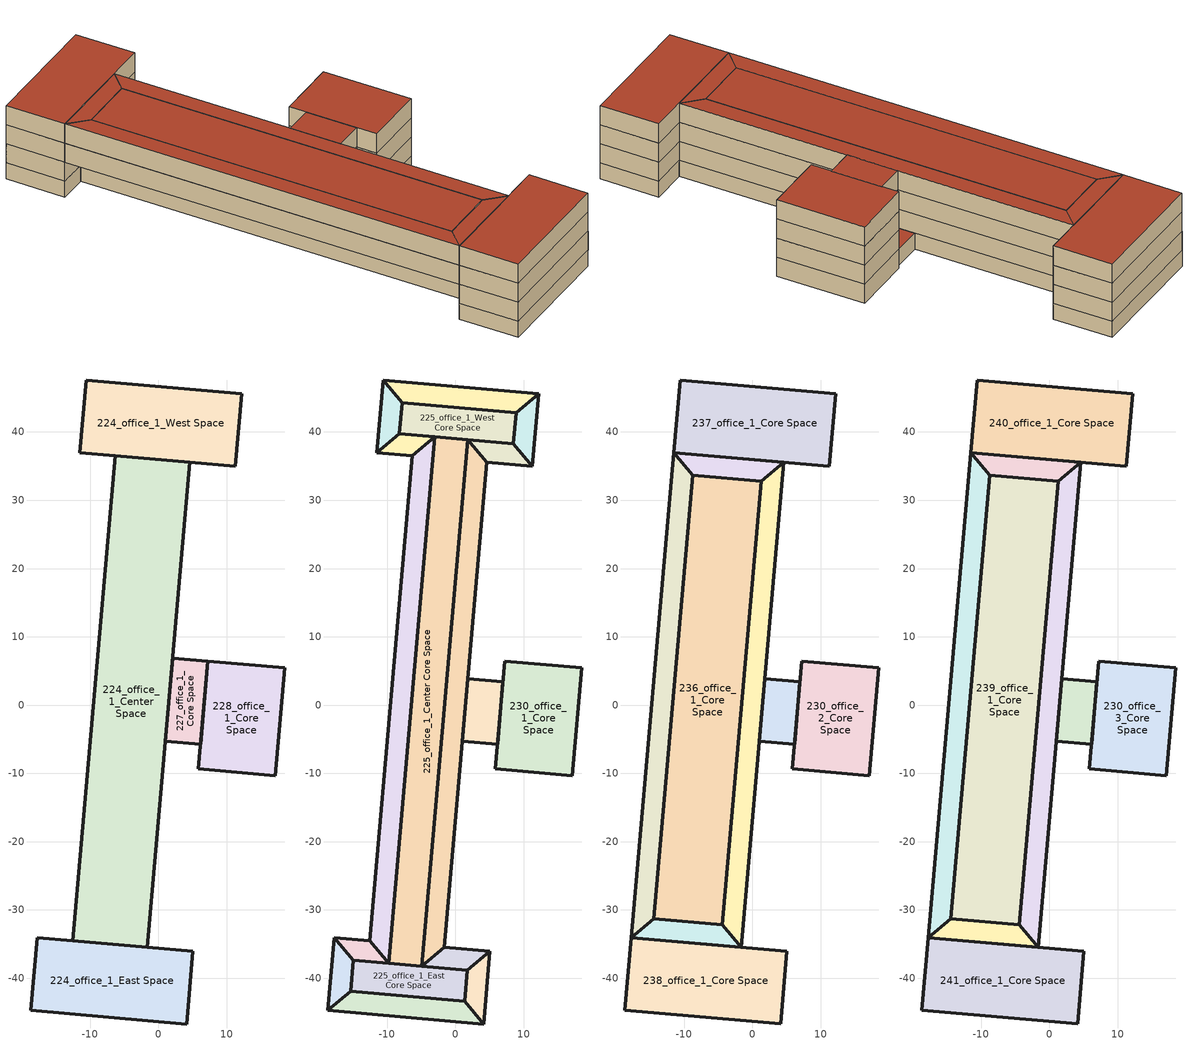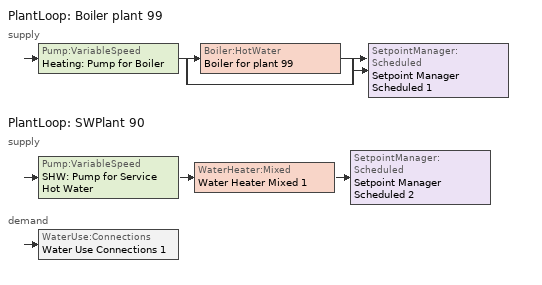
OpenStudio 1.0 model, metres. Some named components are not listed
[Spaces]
224_office_1_West Space
 floor ground: -10.57,47.61 12.2,45.61 11.27,34.99 4.59,35.57 -6.34,36.53 -11.5,36.98 z-3.05
 wall outside: 12.2,45.61 -10.57,47.61 -11.5,36.98 -6.34,36.53 4.59,35.57 11.27,34.99 12.2,45.61 z-3.05:0
 roof outside: -11.5,36.98 -6.34,36.53 4.59,35.57 11.27,34.99 12.2,45.61 -10.57,47.61 z0
224_office_1_Center Space
 floor ground: -6.34,36.53 4.59,35.57 -1.63,-35.48 -12.56,-34.52 z-3.05
 wall outside: 4.59,35.57 -6.34,36.53 -12.56,-34.52 -1.63,-35.48 4.59,35.57 z-3.05:0
 roof outside: -12.56,-34.52 -1.63,-35.48 4.59,35.57 -6.34,36.53 z0
224_office_1_East Space
 floor ground: -17.72,-34.07 -12.56,-34.52 -1.63,-35.48 5.05,-36.07 4.12,-46.69 -18.65,-44.7 z-3.05
 wall outside: -12.56,-34.52 -17.72,-34.07 -18.65,-44.7 4.12,-46.69 5.05,-36.07 -1.63,-35.48 -12.56,-34.52 z-3.05:0
 roof outside: -18.65,-44.7 4.12,-46.69 5.05,-36.07 -1.63,-35.48 -12.56,-34.52 -17.72,-34.07 z0
227_office_1_Core Space
 floor ground: 2.08,6.89 7.24,6.44 6.18,-5.71 1.02,-5.26 z-3.05
 wall outside: 7.24,6.44 2.08,6.89 1.02,-5.26 6.18,-5.71 7.24,6.44 z-3.05:0
 roof outside: 1.02,-5.26 6.18,-5.71 7.24,6.44 2.08,6.89 z0
228_office_1_Core Space
 floor ground: 7.24,6.44 18.48,5.45 17.1,-10.34 5.86,-9.35 z-3.66
 wall outside: 18.48,5.45 7.24,6.44 5.86,-9.35 17.1,-10.34 18.48,5.45 z-3.66:0
 roof outside: 5.86,-9.35 17.1,-10.34 18.48,5.45 7.24,6.44 z0
225_office_1_West Left Perimeter Space
 floor ground: -10.57,47.61 12.2,45.61 8.9,42.84 -7.8,44.3 z0
 wall outside: 12.2,45.61 -10.57,47.61 -7.8,44.3 8.9,42.84 12.2,45.61 z0:3.66
 roof outside: -7.8,44.3 8.9,42.84 12.2,45.61 -10.57,47.61 z3.66
225_office_1_North Left Perimeter Space
 floor ground: 12.2,45.61 11.27,34.99 8.5,38.29 8.9,42.84 z0
 wall outside: 11.27,34.99 12.2,45.61 8.9,42.84 8.5,38.29 11.27,34.99 z0:3.66
 roof outside: 8.9,42.84 8.5,38.29 11.27,34.99 12.2,45.61 z3.66
225_office_1_East Upper Left Perimeter Space
 floor ground: 11.27,34.99 4.59,35.57 1.82,38.87 8.5,38.29 z0
 wall outside: 4.59,35.57 11.27,34.99 8.5,38.29 1.82,38.87 4.59,35.57 z0:3.66
 roof outside: 8.5,38.29 1.82,38.87 4.59,35.57 11.27,34.99 z3.66
225_office_1_North Center Perimeter Space
 floor ground: 4.59,35.57 -1.63,-35.48 -4.93,-38.25 1.82,38.87 z0
 wall outside: -1.63,-35.48 4.59,35.57 1.82,38.87 -4.93,-38.25 -1.63,-35.48 z0:3.66
 roof outside: 1.82,38.87 -4.93,-38.25 -1.63,-35.48 4.59,35.57 z3.66
225_office_1_West Upper Right Perimeter Space
 floor ground: -1.63,-35.48 5.05,-36.07 1.75,-38.84 -4.93,-38.25 z0
 wall outside: 5.05,-36.07 -1.63,-35.48 -4.93,-38.25 1.75,-38.84 5.05,-36.07 z0:3.66
 roof outside: -4.93,-38.25 1.75,-38.84 5.05,-36.07 -1.63,-35.48 z3.66
225_office_1_North Right Perimeter Space
 floor ground: 5.05,-36.07 4.12,-46.69 1.35,-43.39 1.75,-38.84 z0
 wall outside: 4.12,-46.69 5.05,-36.07 1.75,-38.84 1.35,-43.39 4.12,-46.69 z0:3.66
 roof outside: 1.75,-38.84 1.35,-43.39 4.12,-46.69 5.05,-36.07 z3.66
225_office_1_East Right Perimeter Space
 floor ground: 4.12,-46.69 -18.65,-44.7 -15.35,-41.93 1.35,-43.39 z0
 wall outside: -18.65,-44.7 4.12,-46.69 1.35,-43.39 -15.35,-41.93 -18.65,-44.7 z0:3.66
 roof outside: 1.35,-43.39 -15.35,-41.93 -18.65,-44.7 4.12,-46.69 z3.66
225_office_1_South Right Perimeter Space
 floor ground: -18.65,-44.7 -17.72,-34.07 -14.95,-37.38 -15.35,-41.93 z0
 wall outside: -17.72,-34.07 -18.65,-44.7 -15.35,-41.93 -14.95,-37.38 -17.72,-34.07 z0:3.66
 roof outside: -15.35,-41.93 -14.95,-37.38 -17.72,-34.07 -18.65,-44.7 z3.66
225_office_1_West Lower Right Perimeter Space
 floor ground: -17.72,-34.07 -12.56,-34.52 -9.79,-37.83 -14.95,-37.38 z0
 wall outside: -12.56,-34.52 -17.72,-34.07 -14.95,-37.38 -9.79,-37.83 -12.56,-34.52 z0:3.66
 roof outside: -14.95,-37.38 -9.79,-37.83 -12.56,-34.52 -17.72,-34.07 z3.66
225_office_1_South Center Perimeter Space
 floor ground: -12.56,-34.52 -6.34,36.53 -3.04,39.3 -9.79,-37.83 z0
 wall outside: -6.34,36.53 -12.56,-34.52 -9.79,-37.83 -3.04,39.3 -6.34,36.53 z0:3.66
 roof outside: -9.79,-37.83 -3.04,39.3 -6.34,36.53 -12.56,-34.52 z3.66
225_office_1_East Lower Left Perimeter Space
 floor ground: -6.34,36.53 -11.5,36.98 -8.2,39.75 -3.04,39.3 z0
 wall outside: -11.5,36.98 -6.34,36.53 -3.04,39.3 -8.2,39.75 -11.5,36.98 z0:3.66
 roof outside: -3.04,39.3 -8.2,39.75 -11.5,36.98 -6.34,36.53 z3.66
225_office_1_South Left Perimeter Space
 floor ground: -11.5,36.98 -10.57,47.61 -7.8,44.3 -8.2,39.75 z0
 wall outside: -10.57,47.61 -11.5,36.98 -8.2,39.75 -7.8,44.3 -10.57,47.61 z0:3.66
 roof outside: -8.2,39.75 -7.8,44.3 -10.57,47.61 -11.5,36.98 z3.66
225_office_1_West Core Space
 floor ground: -7.8,44.3 8.9,42.84 8.5,38.29 1.82,38.87 -3.04,39.3 -8.2,39.75 z0
 wall outside: 8.9,42.84 -7.8,44.3 -8.2,39.75 -3.04,39.3 1.82,38.87 8.5,38.29 8.9,42.84 z0:3.66
 roof outside: -8.2,39.75 -3.04,39.3 1.82,38.87 8.5,38.29 8.9,42.84 -7.8,44.3 z3.66
225_office_1_Center Core Space
 floor ground: -3.04,39.3 1.82,38.87 -4.93,-38.25 -9.79,-37.83 z0
 wall outside: 1.82,38.87 -3.04,39.3 -9.79,-37.83 -4.93,-38.25 1.82,38.87 z0:3.66
 roof outside: -9.79,-37.83 -4.93,-38.25 1.82,38.87 -3.04,39.3 z3.66
225_office_1_East Core Space
 floor ground: -14.95,-37.38 -9.79,-37.83 -4.93,-38.25 1.75,-38.84 1.35,-43.39 -15.35,-41.93 z0
 wall outside: -9.79,-37.83 -14.95,-37.38 -15.35,-41.93 1.35,-43.39 1.75,-38.84 -4.93,-38.25 -9.79,-37.83 z0:3.66
 roof outside: -15.35,-41.93 1.35,-43.39 1.75,-38.84 -4.93,-38.25 -9.79,-37.83 -14.95,-37.38 z3.66
229_office_1_Core Space
 floor ground: 1.82,3.85 6.98,3.4 6.18,-5.71 1.02,-5.26 z0
 wall outside: 6.98,3.4 1.82,3.85 1.02,-5.26 6.18,-5.71 6.98,3.4 z0:3.66
 roof outside: 1.02,-5.26 6.18,-5.71 6.98,3.4 1.82,3.85 z3.66
230_office_1_Core Space
 floor ground: 7.24,6.44 18.48,5.45 17.1,-10.34 5.86,-9.35 z0
 wall outside: 18.48,5.45 7.24,6.44 5.86,-9.35 17.1,-10.34 18.48,5.45 z0:3.66
 roof outside: 5.86,-9.35 17.1,-10.34 18.48,5.45 7.24,6.44 z3.66
229_office_2_Core Space
 floor ground: 1.82,3.85 6.98,3.4 6.18,-5.71 1.02,-5.26 z3.66
 wall outside: 6.98,3.4 1.82,3.85 1.02,-5.26 6.18,-5.71 6.98,3.4 z3.66:7.32
 roof outside: 1.02,-5.26 6.18,-5.71 6.98,3.4 1.82,3.85 z7.32
230_office_2_Core Space
 floor ground: 7.24,6.44 18.48,5.45 17.1,-10.34 5.86,-9.35 z3.66
 wall outside: 18.48,5.45 7.24,6.44 5.86,-9.35 17.1,-10.34 18.48,5.45 z3.66:7.32
 roof outside: 5.86,-9.35 17.1,-10.34 18.48,5.45 7.24,6.44 z7.32
236_office_1_West Perimeter Space
 floor ground: -11.5,36.98 4.59,35.57 1.29,32.8 -8.73,33.68 z3.66
 wall outside: 4.59,35.57 -11.5,36.98 -8.73,33.68 1.29,32.8 4.59,35.57 z3.66:7.32
 roof outside: -8.73,33.68 1.29,32.8 4.59,35.57 -11.5,36.98 z7.32
236_office_1_North Perimeter Space
 floor ground: 4.59,35.57 -1.63,-35.48 -4.4,-32.18 1.29,32.8 z3.66
 wall outside: -1.63,-35.48 4.59,35.57 1.29,32.8 -4.4,-32.18 -1.63,-35.48 z3.66:7.32
 roof outside: 1.29,32.8 -4.4,-32.18 -1.63,-35.48 4.59,35.57 z7.32
236_office_1_East Perimeter Space
 floor ground: -1.63,-35.48 -17.72,-34.07 -14.42,-31.3 -4.4,-32.18 z3.66
 wall outside: -17.72,-34.07 -1.63,-35.48 -4.4,-32.18 -14.42,-31.3 -17.72,-34.07 z3.66:7.32
 roof outside: -4.4,-32.18 -14.42,-31.3 -17.72,-34.07 -1.63,-35.48 z7.32
236_office_1_South Perimeter Space
 floor ground: -17.72,-34.07 -11.5,36.98 -8.73,33.68 -14.42,-31.3 z3.66
 wall outside: -11.5,36.98 -17.72,-34.07 -14.42,-31.3 -8.73,33.68 -11.5,36.98 z3.66:7.32
 roof outside: -14.42,-31.3 -8.73,33.68 -11.5,36.98 -17.72,-34.07 z7.32
236_office_1_Core Space
 floor ground: -8.73,33.68 1.29,32.8 -4.4,-32.18 -14.42,-31.3 z3.66
 wall outside: 1.29,32.8 -8.73,33.68 -14.42,-31.3 -4.4,-32.18 1.29,32.8 z3.66:7.32
 roof outside: -14.42,-31.3 -4.4,-32.18 1.29,32.8 -8.73,33.68 z7.32
237_office_1_Core Space
 floor ground: -10.57,47.61 12.2,45.61 11.27,34.99 -11.5,36.98 z3.66
 wall outside: 12.2,45.61 -10.57,47.61 -11.5,36.98 11.27,34.99 12.2,45.61 z3.66:7.32
 roof outside: -11.5,36.98 11.27,34.99 12.2,45.61 -10.57,47.61 z7.32
238_office_1_Core Space
 floor ground: -17.72,-34.07 5.05,-36.07 4.12,-46.69 -18.65,-44.7 z3.66
 wall outside: 5.05,-36.07 -17.72,-34.07 -18.65,-44.7 4.12,-46.69 5.05,-36.07 z3.66:7.32
 roof outside: -18.65,-44.7 4.12,-46.69 5.05,-36.07 -17.72,-34.07 z7.32
229_office_3_Core Space
 floor ground: 1.82,3.85 6.98,3.4 6.18,-5.71 1.02,-5.26 z7.32
 wall outside: 6.98,3.4 1.82,3.85 1.02,-5.26 6.18,-5.71 6.98,3.4 z7.32:10.97
 roof outside: 1.02,-5.26 6.18,-5.71 6.98,3.4 1.82,3.85 z10.97
230_office_3_Core Space
 floor ground: 7.24,6.44 18.48,5.45 17.1,-10.34 5.86,-9.35 z7.32
 wall outside: 18.48,5.45 7.24,6.44 5.86,-9.35 17.1,-10.34 18.48,5.45 z7.32:10.97
 roof outside: 5.86,-9.35 17.1,-10.34 18.48,5.45 7.24,6.44 z10.97
239_office_1_West Perimeter Space
 floor ground: -11.5,36.98 4.59,35.57 1.29,32.8 -8.73,33.68 z7.32
 wall outside: 4.59,35.57 -11.5,36.98 -8.73,33.68 1.29,32.8 4.59,35.57 z7.32:10.97
 roof outside: -8.73,33.68 1.29,32.8 4.59,35.57 -11.5,36.98 z10.97
239_office_1_North Perimeter Space
 floor ground: 4.59,35.57 -1.63,-35.48 -4.4,-32.18 1.29,32.8 z7.32
 wall outside: -1.63,-35.48 4.59,35.57 1.29,32.8 -4.4,-32.18 -1.63,-35.48 z7.32:10.97
 roof outside: 1.29,32.8 -4.4,-32.18 -1.63,-35.48 4.59,35.57 z10.97
239_office_1_East Perimeter Space
 floor ground: -1.63,-35.48 -17.72,-34.07 -14.42,-31.3 -4.4,-32.18 z7.32
 wall outside: -17.72,-34.07 -1.63,-35.48 -4.4,-32.18 -14.42,-31.3 -17.72,-34.07 z7.32:10.97
 roof outside: -4.4,-32.18 -14.42,-31.3 -17.72,-34.07 -1.63,-35.48 z10.97
239_office_1_South Perimeter Space
 floor ground: -17.72,-34.07 -11.5,36.98 -8.73,33.68 -14.42,-31.3 z7.32
 wall outside: -11.5,36.98 -17.72,-34.07 -14.42,-31.3 -8.73,33.68 -11.5,36.98 z7.32:10.97
 roof outside: -14.42,-31.3 -8.73,33.68 -11.5,36.98 -17.72,-34.07 z10.97
239_office_1_Core Space
 floor ground: -8.73,33.68 1.29,32.8 -4.4,-32.18 -14.42,-31.3 z7.32
 wall outside: 1.29,32.8 -8.73,33.68 -14.42,-31.3 -4.4,-32.18 1.29,32.8 z7.32:10.97
 roof outside: -14.42,-31.3 -4.4,-32.18 1.29,32.8 -8.73,33.68 z10.97
240_office_1_Core Space
 floor ground: -10.57,47.61 12.2,45.61 11.27,34.99 -11.5,36.98 z7.32
 wall outside: 12.2,45.61 -10.57,47.61 -11.5,36.98 11.27,34.99 12.2,45.61 z7.32:10.97
 roof outside: -11.5,36.98 11.27,34.99 12.2,45.61 -10.57,47.61 z10.97
241_office_1_Core Space
 floor ground: -17.72,-34.07 5.05,-36.07 4.12,-46.69 -18.65,-44.7 z7.32
 wall outside: 5.05,-36.07 -17.72,-34.07 -18.65,-44.7 4.12,-46.69 5.05,-36.07 z7.32:10.97
 roof outside: -18.65,-44.7 4.12,-46.69 5.05,-36.07 -17.72,-34.07 z10.97
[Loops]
PlantLoop 'Boiler plant 99'
 supply: Pump:VariableSpeed 'Heating: Pump for Boiler' > split
  | Boiler:HotWater 'Boiler for plant 99'
  | bypass
  join > SetpointManager:Scheduled 'Setpoint Manager Scheduled 1'
PlantLoop 'SWPlant 90'
 supply: Pump:VariableSpeed 'SHW: Pump for Service Hot Water' > WaterHeater:Mixed 'Water Heater Mixed 1' > SetpointManager:Scheduled 'Setpoint Manager Scheduled 2'
 demand: WaterUse:Connections 'Water Use Connections 1'
[Building]
Building 1: Default Construction Set=Default Construction Set 1
[Construction]
INT-FLOOR-TOPSIDE: 1/2IN Gypsum, 4IN CONCRETE HW, CP02 CARPET PAD
INT-FLOOR-UNDERSIDE: CP02 CARPET PAD, 4IN CONCRETE HW, 1/2IN Gypsum
Standard_Int-Wall: 1/2IN Gypsum, 1/2IN Gypsum
[Material] Thermal Absorptance=0.9
Name | Roughness | Thickness {m} | Conductivity {W/m-K} | Density {kg/m3} | Specific Heat {J/kg-K} | Solar Absorptance | Visible Absorptance
1/2IN Gypsum | Smooth | 0.0127 | 0.16 | 784.9 | 830 | 0.92 | 0.92
4IN CONCRETE HW | Rough | 0.1016 | 1.311 | 2240 | 836.8 | 0.7 | 0.7
[Material:NoMass]
CP02 CARPET PAD: Roughness=VeryRough; Thermal Resistance {m2-K/W}=0.2165; Thermal Absorptance=0.9; Solar Absorptance=0.7; Visible Absorptance=0.8
[DefaultSurfaceConstructions]
Default Surface Constructions 1: Floor Construction=INT-FLOOR-TOPSIDE; Wall Construction=Standard_Int-Wall; Roof Ceiling Construction=INT-FLOOR-UNDERSIDE
[DefaultConstructionSet]
Default Construction Set 1: Default Interior Surface Constructions=Default Surface Constructions 1
[PlantLoop] Plant Loop Volume {m3}=Autocalculate
Name | Fluid Type
Boiler plant 99 | Water
SWPlant 90
[Sizing:Plant] Loop Type=Heating
Name | Design Loop Exit Temperature {C} | Loop Design Temperature Difference {deltaC}
Boiler plant 99 | 82 | 11
SWPlant 90 | 60 | 5
[Pump:VariableSpeed] Pump Control Type=Intermittent
Heating: Pump for Boiler; SHW: Pump for Service Hot Water
[Boiler:HotWater]
Boiler for plant 99: Fuel Type=NaturalGas; Nominal Thermal Efficiency=0.8; Water Outlet Upper Temperature Limit {C}=99; Boiler Flow Mode=ConstantFlow; Parasitic Electric Load {W}=0; Sizing Factor=1
[SetpointManager:Scheduled] Control Variable=Temperature
Name | Schedule
Setpoint Manager Scheduled 1 | Hot_Water_Temperature
Setpoint Manager Scheduled 2 | Water Heater Setpoint Temperature Schedule
[WaterHeater:Mixed]
Water Heater Mixed 1: Tank Volume {m3}=0.302835; Setpoint Temperature Schedule=Water Heater Setpoint Temperature Schedule; Deadband Temperature Difference {deltaC}=2; Maximum Temperature Limit {C}=82.22; Heater Control Type=Cycle; Heater Maximum Capacity {W}=845000; Heater Fuel Type=NaturalGas; Heater Thermal Efficiency=0.76; Off Cycle Parasitic Fuel Consumption Rate {W}=20; Off Cycle Parasitic Fuel Type=NaturalGas; Off Cycle Parasitic Heat Fraction to Tank=0.8; On Cycle Parasitic Fuel Type=NaturalGas; Ambient Temperature Indicator=ThermalZone; Off Cycle Loss Coefficient to Ambient Temperature {W/K}=6; On Cycle Loss Coefficient to Ambient Temperature {W/K}=6; Use Side Effectiveness=1; Source Side Effectiveness=1; Use Side Design Flow Rate {m3/s}=autosize; Source Side Design Flow Rate {m3/s}=autosize; Indirect Water Heating Recovery Time {hr}=1.5
[BuildingStory]
Name | Nominal Z Coordinate {m} | Nominal Floor to Floor Height {m}
Story 1; Story 3 | 0 | 3.048
Story 2; Story 4; Story 5; Story 8; Story 11; Story 12; Story 13; Story 14; Story 15; Story 16 | 0 | 3.6576
Story 6; Story 9 | 3.6576 | 3.6576
Story 7; Story 10 | 7.3152 | 3.6576
[ThermalZone] Use Ideal Air Loads=No
Thermal Zone 1; 225_office_1_West Left Perimeter; 225_office_1_North Left Perimeter; 225_office_1_East Upper Left Perimeter; 225_office_1_North Center Perimeter; 225_office_1_West Upper Right Perimeter; 225_office_1_North Right Perimeter; 225_office_1_East Right Perimeter; 225_office_1_South Right Perimeter; 225_office_1_West Lower Right Perimeter; 225_office_1_South Center Perimeter; 225_office_1_East Lower Left Perimeter; 225_office_1_South Left Perimeter; 225_office_1_West Core; 225_office_1_Center Core; 225_office_1_East Core; Thermal Zone 2; Thermal Zone 3; Thermal Zone 4; Thermal Zone 5; Thermal Zone 6; Thermal Zone 7; Thermal Zone 8; Thermal Zone 9; 236_office_1_West Perimeter; 236_office_1_North Perimeter; 236_office_1_East Perimeter; 236_office_1_South Perimeter; 236_office_1_Core; Thermal Zone 10; Thermal Zone 11; 239_office_1_West Perimeter; 239_office_1_North Perimeter; 239_office_1_East Perimeter; 239_office_1_South Perimeter; 239_office_1_Core; Thermal Zone 12; Thermal Zone 13
[Sizing:Zone] Zone Cooling Design Supply Air Temperature {C}=14; Zone Heating Design Supply Air Temperature {C}=40; Zone Cooling Design Supply Air Humidity Ratio {kg-H2O/kg-air}=0.0085; Zone Heating Design Supply Air Humidity Ratio {kg-H2O/kg-air}=0.008; Cooling Design Air Flow Method=DesignDay; Heating Design Air Flow Method=DesignDay
Thermal Zone 1; 225_office_1_West Left Perimeter; 225_office_1_North Left Perimeter; 225_office_1_East Upper Left Perimeter; 225_office_1_North Center Perimeter; 225_office_1_West Upper Right Perimeter; 225_office_1_North Right Perimeter; 225_office_1_East Right Perimeter; 225_office_1_South Right Perimeter; 225_office_1_West Lower Right Perimeter; 225_office_1_South Center Perimeter; 225_office_1_East Lower Left Perimeter; 225_office_1_South Left Perimeter; 225_office_1_West Core; 225_office_1_Center Core; 225_office_1_East Core; Thermal Zone 2; Thermal Zone 3; Thermal Zone 4; Thermal Zone 5; Thermal Zone 6; Thermal Zone 7; Thermal Zone 8; Thermal Zone 9; 236_office_1_West Perimeter; 236_office_1_North Perimeter; 236_office_1_East Perimeter; 236_office_1_South Perimeter; 236_office_1_Core; Thermal Zone 10; Thermal Zone 11; 239_office_1_West Perimeter; 239_office_1_North Perimeter; 239_office_1_East Perimeter; 239_office_1_South Perimeter; 239_office_1_Core; Thermal Zone 12; Thermal Zone 13
[Space]
Name | Building Story | Thermal Zone
224_office_1_West Space; 224_office_1_Center Space; 224_office_1_East Space | Story 1 | Thermal Zone 1
225_office_1_West Left Perimeter Space | Story 2 | 225_office_1_West Left Perimeter
225_office_1_North Left Perimeter Space | Story 2 | 225_office_1_North Left Perimeter
225_office_1_East Upper Left Perimeter Space | Story 2 | 225_office_1_East Upper Left Perimeter
225_office_1_North Center Perimeter Space | Story 2 | 225_office_1_North Center Perimeter
225_office_1_West Upper Right Perimeter Space | Story 2 | 225_office_1_West Upper Right Perimeter
225_office_1_North Right Perimeter Space | Story 2 | 225_office_1_North Right Perimeter
225_office_1_East Right Perimeter Space | Story 2 | 225_office_1_East Right Perimeter
225_office_1_South Right Perimeter Space | Story 2 | 225_office_1_South Right Perimeter
225_office_1_West Lower Right Perimeter Space | Story 2 | 225_office_1_West Lower Right Perimeter
225_office_1_South Center Perimeter Space | Story 2 | 225_office_1_South Center Perimeter
225_office_1_East Lower Left Perimeter Space | Story 2 | 225_office_1_East Lower Left Perimeter
225_office_1_South Left Perimeter Space | Story 2 | 225_office_1_South Left Perimeter
225_office_1_West Core Space | Story 2 | 225_office_1_West Core
225_office_1_Center Core Space | Story 2 | 225_office_1_Center Core
225_office_1_East Core Space | Story 2 | 225_office_1_East Core
227_office_1_Core Space | Story 3 | Thermal Zone 2
228_office_1_Core Space | Story 4 | Thermal Zone 3
229_office_1_Core Space | Story 5 | Thermal Zone 4
229_office_2_Core Space | Story 6 | Thermal Zone 5
229_office_3_Core Space | Story 7 | Thermal Zone 6
230_office_1_Core Space | Story 8 | Thermal Zone 7
230_office_2_Core Space | Story 9 | Thermal Zone 8
230_office_3_Core Space | Story 10 | Thermal Zone 9
236_office_1_West Perimeter Space | Story 11 | 236_office_1_West Perimeter
236_office_1_North Perimeter Space | Story 11 | 236_office_1_North Perimeter
236_office_1_East Perimeter Space | Story 11 | 236_office_1_East Perimeter
236_office_1_South Perimeter Space | Story 11 | 236_office_1_South Perimeter
236_office_1_Core Space | Story 11 | 236_office_1_Core
237_office_1_Core Space | Story 12 | Thermal Zone 10
238_office_1_Core Space | Story 13 | Thermal Zone 11
239_office_1_West Perimeter Space | Story 14 | 239_office_1_West Perimeter
239_office_1_North Perimeter Space | Story 14 | 239_office_1_North Perimeter
239_office_1_East Perimeter Space | Story 14 | 239_office_1_East Perimeter
239_office_1_South Perimeter Space | Story 14 | 239_office_1_South Perimeter
239_office_1_Core Space | Story 14 | 239_office_1_Core
240_office_1_Core Space | Story 15 | Thermal Zone 12
241_office_1_Core Space | Story 16 | Thermal Zone 13
[Schedule:Ruleset]
Hot_Water_Temperature: Default Day Schedule=Hot_Water_Temperature_Default; Summer Design Day Schedule=Hot_Water_Temperature_Summer_Design_Day; Winter Design Day Schedule=Hot_Water_Temperature_Winter_Design_Day
[Schedule:Day]
Hot_Water_Temperature_Default; Hot_Water_Temperature_Winter_Design_Day; Hot_Water_Temperature_Summer_Design_Day: 24, 0, 82
[Schedule:Compact]
Water Heater Setpoint Temperature Schedule: Through: 12/31, For: AllDays, Until: 24:00, 60
